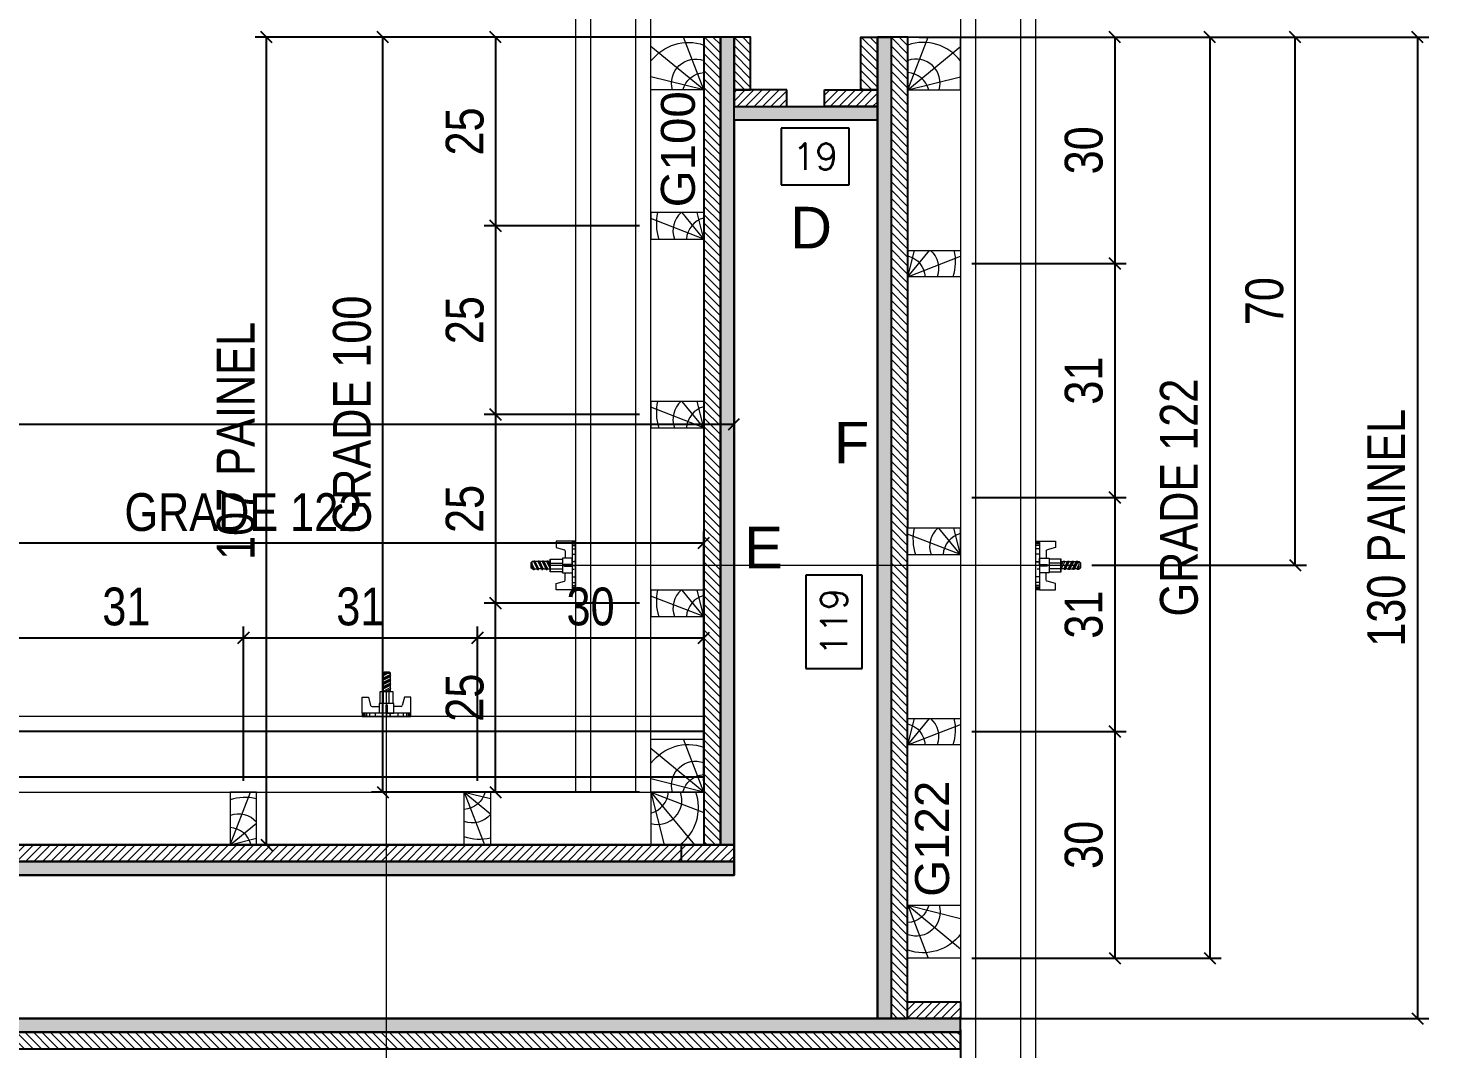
# Model space of a CAD drawing. Extents: x 2949 to 9203, y -16089 to 12527.
# Drawn here: x 5359.1 to 5733.9, y -6367.1 to -6096.8 of the extents above; entities that cross this region are included whole.
import ezdxf
from ezdxf.enums import TextEntityAlignment as Align

# ---------------------------------------------------------------- set-up
doc = ezdxf.new("R2010")
doc.units = 0
for name, color, linetype, lineweight in [('CONCRETO', 251, 'Continuous', 25), ('Hachura', 251, 'Continuous', 9), ('Madeira', 126, 'Continuous', 18), ('Perfil Metálico', 224, 'Continuous', 18), ('Texto Seção', 7, 'Continuous', 15)]:
    doc.layers.add(name, color=color, linetype=linetype, lineweight=lineweight)
for name, color, linetype in [('COTA', 241, 'Continuous'), ('MEIO_PONT', 93, 'Continuous'), ('Painéis', 200, 'Continuous'), ('SARRAFO', 251, 'Continuous'), ('TEXTO_GERAL', 7, 'Continuous')]:
    doc.layers.add(name, color=color, linetype=linetype)
doc.styles.add('ARIAL', font='arial.ttf')
doc.styles.add('COTA TECNICA 2X', font='techl___.ttf', dxfattribs={"height": 10})
doc.styles.add('ROMANS', font='romans.shx')
doc.styles.add('SANSSERIF', font='sas_____.pfb')
doc.dimstyles.new('Cota Seção interna', dxfattribs={"dimtxt": 7, "dimasz": 6, "dimexe": 0.18, "dimexo": 2, "dimgap": -4, "dimtad": 3, "dimdec": 1, "dimlfac": 0.5, "dimzin": 12, "dimdsep": 46, "dimtxsty": 'ROMANS', "dimblk": 'ARCHTICK', "dimcen": 0.09, "dimse1": 1, "dimse2": 1, "dimsd1": 1, "dimsd2": 1, "dimclrd": 180, "dimclre": 5, "dimclrt": 1, "dimadec": 0, "dimazin": 3, "dimtfac": 1, "dimtdec": 1, "dimtofl": 0, "dimtmove": 0, "dimatfit": 3, "dimldrblk": 'ARCHTICK', "dimfxl": 1, "dimtolj": 1, "dimtzin": 0, "dimarcsym": 0})
doc.dimstyles.new('SECAO PILAR', dxfattribs={"dimtxt": 10, "dimasz": 3, "dimexe": 3, "dimexo": 3, "dimgap": 3, "dimtad": 1, "dimdec": 1, "dimlfac": 0.5, "dimzin": 12, "dimdsep": 46, "dimtxsty": 'COTA TECNICA 2X', "dimblk1": 'OBLIQUE', "dimblk2": 'OBLIQUE', "dimsah": 1, "dimcen": 0.9, "dimclrd": 256, "dimclre": 256, "dimclrt": 256, "dimadec": 1, "dimazin": 3, "dimtfac": 1, "dimtdec": 1, "dimtmove": 0, "dimatfit": 3, "dimfxl": 1, "dimtolj": 1, "dimtzin": 12, "dimarcsym": 0})
pattern_1 = [(315, (29118.326, -15547.5987), (1.12253202, 1.12253202), [])]
pattern_2 = [(45, (15360.4696, 16486.1613), (-1.12253202, 1.12253202), [])]
pattern_3 = [(315, (29126.326, -15518.5987), (1.12253202, 1.12253202), [])]

# ---------------------------------------------------------------- blocks, each defined once
blk = doc.blocks.new('*D2525')
at = {"layer": 'COTA', "color": 180, "lineweight": -2, "transparency": 16777216}
for p, q in [((5576.62, -6123.26), (5558.62, -6123.26)), ((5558.62, -6123.26), (5558.62, -6138.26)), ((5576.62, -6138.26), (5576.62, -6123.26)), ((5558.62, -6138.26), (5576.62, -6138.26))]:
    blk.add_line(p, q, dxfattribs=at)
at = {"layer": 'Defpoints', "color": 0, "transparency": 16777216}
for p in [(5546.1, -6121.12), (5584.1, -6121.12), (5584.1, -6142.26)]:
    blk.add_point(p, dxfattribs=at)
at = {"layer": 'COTA', "color": 1, "transparency": 16777216, "insert": (5567.62, -6130.76), "char_height": 7, "attachment_point": 5, "style": 'ROMANS'}
blk.add_mtext('\\A1;19', dxfattribs=at)
blk = doc.blocks.new('_ArchTick')
at = {"color": 0, "linetype": 'ByBlock', "const_width": 0.15}
blk.add_lwpolyline([(-0.5, -0.5), (0.5, 0.5)], dxfattribs=at)
blk = doc.blocks.new('*D2550')
at = {"layer": 'COTA', "color": 180, "lineweight": -2, "transparency": 16777216}
for p, q in [((5259.1, -6324.95), (5233.1, -6324.95)), ((5233.1, -6324.95), (5233.1, -6339.95)), ((5259.1, -6339.95), (5259.1, -6324.95)), ((5233.1, -6339.95), (5259.1, -6339.95))]:
    blk.add_line(p, q, dxfattribs=at)
at = {"layer": 'Defpoints', "color": 0, "transparency": 16777216}
for p in [(4908.1, -6343.95), (4908.1, -6359.12), (5584.1, -6359.12)]:
    blk.add_point(p, dxfattribs=at)
at = {"layer": 'COTA', "color": 1, "transparency": 16777216, "insert": (5246.1, -6332.45), "char_height": 7, "attachment_point": 5, "style": 'ROMANS'}
blk.add_mtext('\\A1;338', dxfattribs=at)
blk = doc.blocks.new('_Oblique')
at = {"color": 0, "linetype": 'ByBlock', "lineweight": -2}
blk.add_line((-0.5, -0.5), (0.5, 0.5), dxfattribs=at)
blk = doc.blocks.new('*D2551')
at = {"layer": 'COTA', "lineweight": -2, "transparency": 16777216}
for p, q in [((4886.1, -6310.12), (4886.1, -6198.63)), ((4886.1, -6201.63), (5546.1, -6201.63)), ((5546.1, -6310.12), (5546.1, -6198.63))]:
    blk.add_line(p, q, dxfattribs=at)
at = {"layer": 'Defpoints', "color": 0, "transparency": 16777216}
for p in [(5546.1, -6201.63), (4886.1, -6313.12), (5546.1, -6313.12)]:
    blk.add_point(p, dxfattribs=at)
at = {"layer": 'COTA', "lineweight": -2, "transparency": 16777216, "xscale": 3, "yscale": 3, "zscale": 3, "rotation": 180}
blk.add_blockref('_Oblique', (4886.1, -6201.63), dxfattribs=at)
at = {"layer": 'COTA', "lineweight": -2, "transparency": 16777216, "xscale": 3, "yscale": 3, "zscale": 3}
blk.add_blockref('_Oblique', (5546.1, -6201.63), dxfattribs=at)
at = {"layer": 'COTA', "transparency": 16777216, "insert": (5135.1, -6193.41), "char_height": 10, "attachment_point": 5, "style": 'COTA TECNICA 2X'}
blk.add_mtext('\\A1;330 PAINEL', dxfattribs=at)
blk = doc.blocks.new('*D2552')
at = {"layer": 'COTA', "lineweight": -2, "transparency": 16777216}
for p, q in [((5595.15, -6099.12), (5730.19, -6099.12)), ((5727.19, -6099.12), (5727.19, -6359.12)), ((5595.1, -6359.12), (5730.19, -6359.12))]:
    blk.add_line(p, q, dxfattribs=at)
at = {"layer": 'Defpoints', "color": 0, "transparency": 16777216}
for p in [(5592.15, -6099.12), (5592.1, -6359.12), (5727.19, -6359.12)]:
    blk.add_point(p, dxfattribs=at)
at = {"layer": 'COTA', "lineweight": -2, "transparency": 16777216, "xscale": 3, "yscale": 3, "zscale": 3}
for p, rotation in [((5727.19, -6099.12), 90), ((5727.19, -6359.12), 270)]:
    blk.add_blockref('_Oblique', p, dxfattribs=dict(at, rotation=rotation))
at = {"layer": 'COTA', "transparency": 16777216, "insert": (5718.97, -6229.12), "char_height": 10, "attachment_point": 5, "rotation": 90, "style": 'COTA TECNICA 2X'}
blk.add_mtext('\\A1;130 PAINEL', dxfattribs=at)
blk = doc.blocks.new('*D2553')
at = {"layer": 'COTA', "lineweight": -2, "transparency": 16777216}
for p, q in [((5543.1, -6099.12), (5419.23, -6099.12)), ((5422.23, -6313.12), (5422.23, -6099.12)), ((5543.1, -6313.12), (5419.23, -6313.12))]:
    blk.add_line(p, q, dxfattribs=at)
at = {"layer": 'Defpoints', "color": 0, "transparency": 16777216}
for p in [(5422.23, -6099.12), (5546.1, -6099.12), (5546.1, -6313.12)]:
    blk.add_point(p, dxfattribs=at)
at = {"layer": 'COTA', "lineweight": -2, "transparency": 16777216, "xscale": 3, "yscale": 3, "zscale": 3}
for p, rotation in [((5422.23, -6099.12), 90), ((5422.23, -6313.12), 270)]:
    blk.add_blockref('_Oblique', p, dxfattribs=dict(at, rotation=rotation))
at = {"layer": 'COTA', "transparency": 16777216, "insert": (5414.13, -6206.12), "char_height": 10, "attachment_point": 5, "rotation": 90, "style": 'COTA TECNICA 2X'}
blk.add_mtext('\\A1;107 PAINEL', dxfattribs=at)
blk = doc.blocks.new('PONTALETE')
at = {"layer": 'Madeira'}
for q in [(2.71, 7), (7, 5.76), (7, 1.74)]:
    blk.add_line((0, 0), q, dxfattribs=at)
blk.add_lwpolyline([(0, 0), (7, 0), (7, 7), (0, 7)], close=True, dxfattribs=at)
for centre, radius, start, end in [((2.04, 0.06), 6.23, 37.2818, 109.0913), ((1.09, 0.9), 3.19, 343.603, 109.9847), ((-0.21, -0.78), 3.09, 14.6322, 86.0383)]:
    blk.add_arc(centre, radius, start, end, dxfattribs=at)
blk = doc.blocks.new('MEIO PONTALETE')
at = {"layer": 'Madeira'}
for q in [(2.71, 7), (3.5, 2.88), (3.5, 0.87)]:
    blk.add_line((0, 0), q, dxfattribs=at)
blk.add_lwpolyline([(0, 0), (3.5, 0), (3.5, 7), (0, 7)], close=True, dxfattribs=at)
for centre, radius, start, end in [((2.04, 0.06), 6.23, 76.4499, 109.0913), ((1.09, 0.9), 3.19, 40.9063, 109.9847), ((-0.21, -0.78), 3.09, 14.6322, 86.0383)]:
    blk.add_arc(centre, radius, start, end, dxfattribs=at)
blk = doc.blocks.new('*D2527')
at = {"layer": 'COTA', "lineweight": -2, "transparency": 16777216}
for p, q in [((5354.1, -6296.12), (5354.1, -6255.25)), ((5354.1, -6258.25), (5416.1, -6258.25)), ((5416.1, -6296.12), (5416.1, -6255.25))]:
    blk.add_line(p, q, dxfattribs=at)
at = {"layer": 'Defpoints', "color": 0, "transparency": 16777216}
for p in [(5416.1, -6258.25), (5354.1, -6299.12), (5416.1, -6299.12)]:
    blk.add_point(p, dxfattribs=at)
at = {"layer": 'COTA', "lineweight": -2, "transparency": 16777216, "xscale": 3, "yscale": 3, "zscale": 3, "rotation": 180}
blk.add_blockref('_Oblique', (5354.1, -6258.25), dxfattribs=at)
at = {"layer": 'COTA', "lineweight": -2, "transparency": 16777216, "xscale": 3, "yscale": 3, "zscale": 3}
blk.add_blockref('_Oblique', (5416.1, -6258.25), dxfattribs=at)
at = {"layer": 'COTA', "transparency": 16777216, "insert": (5385.1, -6250.03), "char_height": 10, "attachment_point": 5, "style": 'COTA TECNICA 2X'}
blk.add_mtext('\\A1;31', dxfattribs=at)
blk = doc.blocks.new('*D2528')
at = {"layer": 'COTA', "lineweight": -2, "transparency": 16777216}
for p, q in [((5416.1, -6296.12), (5416.1, -6255.25)), ((5416.1, -6258.25), (5478.1, -6258.25)), ((5478.1, -6296.12), (5478.1, -6255.25))]:
    blk.add_line(p, q, dxfattribs=at)
at = {"layer": 'Defpoints', "color": 0, "transparency": 16777216}
for p in [(5478.1, -6258.25), (5416.1, -6299.12), (5478.1, -6299.12)]:
    blk.add_point(p, dxfattribs=at)
at = {"layer": 'COTA', "lineweight": -2, "transparency": 16777216, "xscale": 3, "yscale": 3, "zscale": 3, "rotation": 180}
blk.add_blockref('_Oblique', (5416.1, -6258.25), dxfattribs=at)
at = {"layer": 'COTA', "lineweight": -2, "transparency": 16777216, "xscale": 3, "yscale": 3, "zscale": 3}
blk.add_blockref('_Oblique', (5478.1, -6258.25), dxfattribs=at)
at = {"layer": 'COTA', "transparency": 16777216, "insert": (5447.1, -6250.03), "char_height": 10, "attachment_point": 5, "style": 'COTA TECNICA 2X'}
blk.add_mtext('\\A1;31', dxfattribs=at)
blk = doc.blocks.new('*D2529')
at = {"layer": 'COTA', "lineweight": -2, "transparency": 16777216}
for p, q in [((5478.1, -6296.12), (5478.1, -6255.25)), ((5478.1, -6258.25), (5538.1, -6258.25)), ((5538.1, -6296.12), (5538.1, -6255.25))]:
    blk.add_line(p, q, dxfattribs=at)
at = {"layer": 'Defpoints', "color": 0, "transparency": 16777216}
for p in [(5538.1, -6258.25), (5478.1, -6299.12), (5538.1, -6299.12)]:
    blk.add_point(p, dxfattribs=at)
at = {"layer": 'COTA', "lineweight": -2, "transparency": 16777216, "xscale": 3, "yscale": 3, "zscale": 3, "rotation": 180}
blk.add_blockref('_Oblique', (5478.1, -6258.25), dxfattribs=at)
at = {"layer": 'COTA', "lineweight": -2, "transparency": 16777216, "xscale": 3, "yscale": 3, "zscale": 3}
blk.add_blockref('_Oblique', (5538.1, -6258.25), dxfattribs=at)
at = {"layer": 'COTA', "transparency": 16777216, "insert": (5508.1, -6250.03), "char_height": 10, "attachment_point": 5, "style": 'COTA TECNICA 2X'}
blk.add_mtext('\\A1;30', dxfattribs=at)
blk = doc.blocks.new('*D2530')
at = {"layer": 'COTA', "lineweight": -2, "transparency": 16777216}
for p, q in [((5294.1, -6296.12), (5294.1, -6230.13)), ((5538.1, -6296.12), (5538.1, -6230.13)), ((5294.1, -6233.13), (5538.1, -6233.13))]:
    blk.add_line(p, q, dxfattribs=at)
at = {"layer": 'Defpoints', "color": 0, "transparency": 16777216}
for p in [(5538.1, -6233.13), (5294.1, -6299.12), (5538.1, -6299.12)]:
    blk.add_point(p, dxfattribs=at)
at = {"layer": 'COTA', "lineweight": -2, "transparency": 16777216, "xscale": 3, "yscale": 3, "zscale": 3, "rotation": 180}
blk.add_blockref('_Oblique', (5294.1, -6233.13), dxfattribs=at)
at = {"layer": 'COTA', "lineweight": -2, "transparency": 16777216, "xscale": 3, "yscale": 3, "zscale": 3}
blk.add_blockref('_Oblique', (5538.1, -6233.13), dxfattribs=at)
at = {"layer": 'COTA', "transparency": 16777216, "insert": (5416.1, -6225.03), "char_height": 10, "attachment_point": 5, "style": 'COTA TECNICA 2X'}
blk.add_mtext('\\A1;GRADE 122', dxfattribs=at)
blk = doc.blocks.new('*D2531')
at = {"layer": 'COTA', "lineweight": -2, "transparency": 16777216}
for p, q in [((5609.15, -6099.12), (5650.02, -6099.12)), ((5647.02, -6099.12), (5647.02, -6159.12)), ((5609.15, -6159.12), (5650.02, -6159.12))]:
    blk.add_line(p, q, dxfattribs=at)
at = {"layer": 'Defpoints', "color": 0, "transparency": 16777216}
for p in [(5606.15, -6099.12), (5606.15, -6159.12), (5647.02, -6159.12)]:
    blk.add_point(p, dxfattribs=at)
at = {"layer": 'COTA', "lineweight": -2, "transparency": 16777216, "xscale": 3, "yscale": 3, "zscale": 3}
for p, rotation in [((5647.02, -6099.12), 90), ((5647.02, -6159.12), 270)]:
    blk.add_blockref('_Oblique', p, dxfattribs=dict(at, rotation=rotation))
at = {"layer": 'COTA', "transparency": 16777216, "insert": (5638.8, -6129.12), "char_height": 10, "attachment_point": 5, "rotation": 90, "style": 'COTA TECNICA 2X'}
blk.add_mtext('\\A1;30', dxfattribs=at)
blk = doc.blocks.new('*D2532')
at = {"layer": 'COTA', "lineweight": -2, "transparency": 16777216}
for p, q in [((5609.15, -6159.12), (5650.02, -6159.12)), ((5647.02, -6159.12), (5647.02, -6221.12)), ((5609.15, -6221.12), (5650.02, -6221.12))]:
    blk.add_line(p, q, dxfattribs=at)
at = {"layer": 'Defpoints', "color": 0, "transparency": 16777216}
for p in [(5606.15, -6159.12), (5606.15, -6221.12), (5647.02, -6221.12)]:
    blk.add_point(p, dxfattribs=at)
at = {"layer": 'COTA', "lineweight": -2, "transparency": 16777216, "xscale": 3, "yscale": 3, "zscale": 3}
for p, rotation in [((5647.02, -6159.12), 90), ((5647.02, -6221.12), 270)]:
    blk.add_blockref('_Oblique', p, dxfattribs=dict(at, rotation=rotation))
at = {"layer": 'COTA', "transparency": 16777216, "insert": (5638.8, -6190.12), "char_height": 10, "attachment_point": 5, "rotation": 90, "style": 'COTA TECNICA 2X'}
blk.add_mtext('\\A1;31', dxfattribs=at)
blk = doc.blocks.new('*D2533')
at = {"layer": 'COTA', "lineweight": -2, "transparency": 16777216}
for p, q in [((5609.15, -6221.12), (5650.02, -6221.12)), ((5647.02, -6221.12), (5647.02, -6283.12)), ((5609.15, -6283.12), (5650.02, -6283.12))]:
    blk.add_line(p, q, dxfattribs=at)
at = {"layer": 'Defpoints', "color": 0, "transparency": 16777216}
for p in [(5606.15, -6221.12), (5606.15, -6283.12), (5647.02, -6283.12)]:
    blk.add_point(p, dxfattribs=at)
at = {"layer": 'COTA', "lineweight": -2, "transparency": 16777216, "xscale": 3, "yscale": 3, "zscale": 3}
for p, rotation in [((5647.02, -6221.12), 90), ((5647.02, -6283.12), 270)]:
    blk.add_blockref('_Oblique', p, dxfattribs=dict(at, rotation=rotation))
at = {"layer": 'COTA', "transparency": 16777216, "insert": (5638.8, -6252.12), "char_height": 10, "attachment_point": 5, "rotation": 90, "style": 'COTA TECNICA 2X'}
blk.add_mtext('\\A1;31', dxfattribs=at)
blk = doc.blocks.new('*D2534')
at = {"layer": 'COTA', "lineweight": -2, "transparency": 16777216}
for p, q in [((5609.15, -6283.12), (5650.02, -6283.12)), ((5647.02, -6283.12), (5647.02, -6343.12)), ((5609.15, -6343.12), (5650.02, -6343.12))]:
    blk.add_line(p, q, dxfattribs=at)
at = {"layer": 'Defpoints', "color": 0, "transparency": 16777216}
for p in [(5606.15, -6283.12), (5606.15, -6343.12), (5647.02, -6343.12)]:
    blk.add_point(p, dxfattribs=at)
at = {"layer": 'COTA', "lineweight": -2, "transparency": 16777216, "xscale": 3, "yscale": 3, "zscale": 3}
for p, rotation in [((5647.02, -6283.12), 90), ((5647.02, -6343.12), 270)]:
    blk.add_blockref('_Oblique', p, dxfattribs=dict(at, rotation=rotation))
at = {"layer": 'COTA', "transparency": 16777216, "insert": (5638.8, -6313.12), "char_height": 10, "attachment_point": 5, "rotation": 90, "style": 'COTA TECNICA 2X'}
blk.add_mtext('\\A1;30', dxfattribs=at)
blk = doc.blocks.new('*D2535')
at = {"layer": 'COTA', "lineweight": -2, "transparency": 16777216}
for p, q in [((5609.15, -6099.12), (5675.14, -6099.12)), ((5672.14, -6099.12), (5672.14, -6343.12)), ((5609.15, -6343.12), (5675.14, -6343.12))]:
    blk.add_line(p, q, dxfattribs=at)
at = {"layer": 'Defpoints', "color": 0, "transparency": 16777216}
for p in [(5606.15, -6099.12), (5606.15, -6343.12), (5672.14, -6343.12)]:
    blk.add_point(p, dxfattribs=at)
at = {"layer": 'COTA', "lineweight": -2, "transparency": 16777216, "xscale": 3, "yscale": 3, "zscale": 3}
for p, rotation in [((5672.14, -6099.12), 90), ((5672.14, -6343.12), 270)]:
    blk.add_blockref('_Oblique', p, dxfattribs=dict(at, rotation=rotation))
at = {"layer": 'COTA', "transparency": 16777216, "insert": (5664.04, -6221.12), "char_height": 10, "attachment_point": 5, "rotation": 90, "style": 'COTA TECNICA 2X'}
blk.add_mtext('\\A1;GRADE 122', dxfattribs=at)
blk = doc.blocks.new('*D2559')
at = {"layer": 'COTA', "linetype": 'ByBlock', "lineweight": -2, "transparency": 16777216}
for p, q in [((5521.1, -6099.12), (5479.9, -6099.12)), ((5482.9, -6099.12), (5482.9, -6149.12)), ((5521.1, -6149.12), (5479.9, -6149.12))]:
    blk.add_line(p, q, dxfattribs=at)
at = {"layer": 'Defpoints', "color": 0, "linetype": 'ByBlock', "transparency": 16777216}
for p in [(5524.1, -6099.12), (5482.9, -6149.12), (5524.1, -6149.12)]:
    blk.add_point(p, dxfattribs=at)
at = {"layer": 'COTA', "linetype": 'ByBlock', "lineweight": -2, "transparency": 16777216, "xscale": 3, "yscale": 3, "zscale": 3}
for p, rotation in [((5482.9, -6099.12), 90), ((5482.9, -6149.12), 270)]:
    blk.add_blockref('_Oblique', p, dxfattribs=dict(at, rotation=rotation))
at = {"layer": 'COTA', "linetype": 'ByBlock', "transparency": 16777216, "insert": (5474.79, -6124.12), "char_height": 10, "attachment_point": 5, "rotation": 90, "style": 'COTA TECNICA 2X'}
blk.add_mtext('\\A1;25', dxfattribs=at)
blk = doc.blocks.new('*D2560')
at = {"layer": 'COTA', "linetype": 'ByBlock', "lineweight": -2, "transparency": 16777216}
for p, q in [((5521.1, -6149.12), (5479.9, -6149.12)), ((5482.9, -6149.12), (5482.9, -6199.12)), ((5521.1, -6199.12), (5479.9, -6199.12))]:
    blk.add_line(p, q, dxfattribs=at)
at = {"layer": 'Defpoints', "color": 0, "linetype": 'ByBlock', "transparency": 16777216}
for p in [(5524.1, -6149.12), (5482.9, -6199.12), (5524.1, -6199.12)]:
    blk.add_point(p, dxfattribs=at)
at = {"layer": 'COTA', "linetype": 'ByBlock', "lineweight": -2, "transparency": 16777216, "xscale": 3, "yscale": 3, "zscale": 3}
for p, rotation in [((5482.9, -6149.12), 90), ((5482.9, -6199.12), 270)]:
    blk.add_blockref('_Oblique', p, dxfattribs=dict(at, rotation=rotation))
at = {"layer": 'COTA', "linetype": 'ByBlock', "transparency": 16777216, "insert": (5474.79, -6174.12), "char_height": 10, "attachment_point": 5, "rotation": 90, "style": 'COTA TECNICA 2X'}
blk.add_mtext('\\A1;25', dxfattribs=at)
blk = doc.blocks.new('*D2561')
at = {"layer": 'COTA', "linetype": 'ByBlock', "lineweight": -2, "transparency": 16777216}
for p, q in [((5521.1, -6199.12), (5479.9, -6199.12)), ((5482.9, -6199.12), (5482.9, -6249.12)), ((5521.1, -6249.12), (5479.9, -6249.12))]:
    blk.add_line(p, q, dxfattribs=at)
at = {"layer": 'Defpoints', "color": 0, "linetype": 'ByBlock', "transparency": 16777216}
for p in [(5524.1, -6199.12), (5482.9, -6249.12), (5524.1, -6249.12)]:
    blk.add_point(p, dxfattribs=at)
at = {"layer": 'COTA', "linetype": 'ByBlock', "lineweight": -2, "transparency": 16777216, "xscale": 3, "yscale": 3, "zscale": 3}
for p, rotation in [((5482.9, -6199.12), 90), ((5482.9, -6249.12), 270)]:
    blk.add_blockref('_Oblique', p, dxfattribs=dict(at, rotation=rotation))
at = {"layer": 'COTA', "linetype": 'ByBlock', "transparency": 16777216, "insert": (5474.79, -6224.12), "char_height": 10, "attachment_point": 5, "rotation": 90, "style": 'COTA TECNICA 2X'}
blk.add_mtext('\\A1;25', dxfattribs=at)
blk = doc.blocks.new('*D2562')
at = {"layer": 'COTA', "linetype": 'ByBlock', "lineweight": -2, "transparency": 16777216}
for p, q in [((5521.1, -6249.12), (5479.9, -6249.12)), ((5482.9, -6299.12), (5482.9, -6249.12)), ((5521.1, -6299.12), (5479.9, -6299.12))]:
    blk.add_line(p, q, dxfattribs=at)
at = {"layer": 'Defpoints', "color": 0, "linetype": 'ByBlock', "transparency": 16777216}
for p in [(5482.9, -6249.12), (5524.1, -6249.12), (5524.1, -6299.12)]:
    blk.add_point(p, dxfattribs=at)
at = {"layer": 'COTA', "linetype": 'ByBlock', "lineweight": -2, "transparency": 16777216, "xscale": 3, "yscale": 3, "zscale": 3}
for p, rotation in [((5482.9, -6249.12), 90), ((5482.9, -6299.12), 270)]:
    blk.add_blockref('_Oblique', p, dxfattribs=dict(at, rotation=rotation))
at = {"layer": 'COTA', "linetype": 'ByBlock', "transparency": 16777216, "insert": (5474.79, -6274.12), "char_height": 10, "attachment_point": 5, "rotation": 90, "style": 'COTA TECNICA 2X'}
blk.add_mtext('\\A1;25', dxfattribs=at)
blk = doc.blocks.new('C')
at = {"layer": 'Hachura', "color": 0}
for p, q in [((0, 3.22), (0, -3.22)), ((0.45, 3.22), (0, 3.22)), ((0.46, 3.16), (0, 3.16)), ((0.46, 3.05), (0, 3.05)), ((0.46, 2.88), (0, 2.88)), ((0, 2.75), (0, -1.16)), ((0.46, 2.65), (0, 2.65)), ((0.46, 2.23), (0, 2.23)), ((0.45, -3.23), (0.45, 3.22)), ((0.45, 3.22), (2.58, 3.22)), ((1.35, 1.94), (1.35, 0.96)), ((2.58, 2.39), (1.47, 2.09)), ((2.58, 3.22), (2.58, 2.39)), ((0.46, 1.51), (0, 1.51)), ((0.39, 0.49), (0.17, 0.49)), ((1.74, 0.97), (0.45, 0.97)), ((1.45, 0.1), (0.45, 0.1)), ((1.74, -0.97), (1.74, 0.97)), ((1.74, 0.97), (1.74, 0.84)), ((1.74, 0.97), (1.74, 0.84)), ((1.74, 0.84), (3.35, 0.84)), ((3.35, 0.45), (1.74, 0.45)), ((3.32, 0.84), (3.32, -0.84)), ((3.35, 0.84), (3.35, -0.84)), ((3.68, 0.45), (3.35, 0.45)), ((3.84, -0.52), (3.35, 0.45)), ((3.35, 0.06), (3.67, -0.57)), ((3.68, 0.45), (4.16, -0.52)), ((3.72, 0.5), (4.25, -0.57)), ((4.37, -0.55), (3.83, 0.53)), ((4.15, 0.45), (3.93, 0.45)), ((4.42, -0.52), (3.93, 0.45)), ((4.15, 0.45), (4.26, 0.45)), ((4.26, 0.45), (4.74, -0.52)), ((4.3, 0.5), (4.83, -0.57)), ((4.95, -0.55), (4.41, 0.53)), ((4.51, 0.45), (4.84, 0.45)), ((5, -0.52), (4.51, 0.45)), ((4.84, 0.45), (5.32, -0.52)), ((4.88, 0.5), (5.41, -0.57)), ((5.53, -0.55), (4.99, 0.53)), ((5.58, -0.52), (5.09, 0.45)), ((5.42, 0.45), (5.09, 0.45)), ((5.58, -0.52), (5.09, 0.45)), ((5.42, 0.45), (5.74, -0.19)), ((5.46, 0.5), (5.74, -0.07)), ((5.74, 0.19), (5.57, 0.53)), ((5.74, 0.32), (5.68, 0.45)), ((5.68, 0.45), (5.74, 0.45)), ((5.74, 0.45), (5.9, 0.29)), ((5.74, 0.45), (5.74, -0.52)), ((5.9, -0.36), (5.9, 0.29)), ((0.45, 0), (0, 0)), ((0.46, -1.52), (0, -1.52)), ((0.08, -0.48), (0.29, -0.48)), ((0.29, -0.48), (0.4, -0.48)), ((0.45, 0), (0.45, -0.97)), ((0.45, -0.16), (1.45, -0.16)), ((0.45, -0.65), (0.45, -0.32)), ((0.45, -3.23), (0.45, -0.65)), ((0.45, -0.97), (1.74, -0.97)), ((1.35, -1.94), (1.35, -0.97)), ((3.35, -0.32), (1.74, -0.32)), ((3.35, -0.84), (1.74, -0.84)), ((3.35, -0.07), (3.58, -0.52)), ((3.35, -0.52), (3.58, -0.52)), ((3.84, -0.52), (4.16, -0.52)), ((4.42, -0.52), (4.74, -0.52)), ((4.63, -0.52), (4.74, -0.52)), ((5, -0.52), (5.32, -0.52)), ((5.58, -0.52), (5.74, -0.52)), ((5.74, -0.52), (5.9, -0.36)), ((5.74, -0.52), (5.74, -0.52)), ((0.46, -2.23), (0, -2.23)), ((0.46, -2.65), (0, -2.65)), ((0.46, -2.88), (0, -2.88)), ((0.46, -3.05), (0, -3.05)), ((0.46, -3.16), (0, -3.16)), ((0, -3.22), (2.57, -3.22)), ((2.58, -2.39), (1.47, -2.1)), ((2.58, -3.23), (2.58, -2.39))]:
    blk.add_line(p, q, dxfattribs=at)
for centre, radius, start, end in [((1.52, 1.94), 0.161, 104.7436, 180), ((1.44, -0.03), 0.129, 272.695, 87.305), ((3.81, 0.39), 0.143, 25.5688, 154.4312), ((4.39, 0.39), 0.143, 25.5688, 154.4312), ((4.97, 0.39), 0.143, 25.5688, 154.4312), ((5.55, 0.39), 0.143, 25.5688, 154.4312), ((0.17, -0.37), 0.174, 221.744, 317.8592), ((3.71, -0.4), 0.174, 222.1408, 318.256), ((4.29, -0.4), 0.174, 222.1408, 318.256), ((4.87, -0.4), 0.174, 222.1408, 318.256), ((5.45, -0.4), 0.174, 222.1408, 318.256), ((5.61, -0.4), 0.174, 317.8592, 318.256), ((1.52, -1.94), 0.161, 180, 255.2564)]:
    blk.add_arc(centre, radius, start, end, dxfattribs=at)
blk = doc.blocks.new('*D2523')
at = {"layer": 'COTA', "lineweight": -2, "transparency": 16777216}
for p, q in [((5521.1, -6099.12), (5450.02, -6099.12)), ((5453.02, -6299.12), (5453.02, -6099.12)), ((5521.1, -6299.12), (5450.02, -6299.12))]:
    blk.add_line(p, q, dxfattribs=at)
at = {"layer": 'Defpoints', "color": 0, "transparency": 16777216}
for p in [(5453.02, -6099.12), (5524.1, -6099.12), (5524.1, -6299.12)]:
    blk.add_point(p, dxfattribs=at)
at = {"layer": 'COTA', "lineweight": -2, "transparency": 16777216, "xscale": 3, "yscale": 3, "zscale": 3}
for p, rotation in [((5453.02, -6099.12), 90), ((5453.02, -6299.12), 270)]:
    blk.add_blockref('_Oblique', p, dxfattribs=dict(at, rotation=rotation))
at = {"layer": 'COTA', "transparency": 16777216, "insert": (5444.92, -6199.12), "char_height": 10, "attachment_point": 5, "rotation": 90, "style": 'COTA TECNICA 2X'}
blk.add_mtext('\\A1;GRADE 100', dxfattribs=at)
blk = doc.blocks.new('*D2549')
at = {"layer": 'COTA', "linetype": 'ByBlock', "lineweight": -2, "transparency": 16777216}
for p, q in [((4886.1, -6362.12), (4886.1, -6534.91)), ((5606.1, -6362.12), (5606.1, -6534.91)), ((4886.1, -6531.91), (5606.1, -6531.91))]:
    blk.add_line(p, q, dxfattribs=at)
at = {"layer": 'Defpoints', "color": 0, "linetype": 'ByBlock', "transparency": 16777216}
for p in [(4886.1, -6359.12), (5606.1, -6359.12), (5606.1, -6531.91)]:
    blk.add_point(p, dxfattribs=at)
at = {"layer": 'COTA', "linetype": 'ByBlock', "lineweight": -2, "transparency": 16777216, "xscale": 3, "yscale": 3, "zscale": 3, "rotation": 180}
blk.add_blockref('_Oblique', (4886.1, -6531.91), dxfattribs=at)
at = {"layer": 'COTA', "linetype": 'ByBlock', "lineweight": -2, "transparency": 16777216, "xscale": 3, "yscale": 3, "zscale": 3}
blk.add_blockref('_Oblique', (5606.1, -6531.91), dxfattribs=at)
at = {"layer": 'COTA', "linetype": 'ByBlock', "transparency": 16777216, "insert": (5246.1, -6523.69), "char_height": 10, "attachment_point": 5, "style": 'COTA TECNICA 2X'}
blk.add_mtext('\\A1;360 PAINEL', dxfattribs=at)
blk = doc.blocks.new('*D2563')
at = {"layer": 'COTA', "lineweight": -2, "transparency": 16777216}
for p, q in [((5609.1, -6099.12), (5697.79, -6099.12)), ((5694.79, -6239.06), (5694.79, -6099.12)), ((5640.91, -6239.06), (5697.79, -6239.06))]:
    blk.add_line(p, q, dxfattribs=at)
at = {"layer": 'Defpoints', "color": 0, "transparency": 16777216}
for p in [(5606.1, -6099.12), (5694.79, -6099.12), (5637.91, -6239.06)]:
    blk.add_point(p, dxfattribs=at)
at = {"layer": 'COTA', "lineweight": -2, "transparency": 16777216, "xscale": 3, "yscale": 3, "zscale": 3}
for p, rotation in [((5694.79, -6099.12), 90), ((5694.79, -6239.06), 270)]:
    blk.add_blockref('_Oblique', p, dxfattribs=dict(at, rotation=rotation))
at = {"layer": 'COTA', "transparency": 16777216, "insert": (5686.68, -6169.09), "char_height": 10, "attachment_point": 5, "rotation": 90, "style": 'COTA TECNICA 2X'}
blk.add_mtext('\\A1;70', dxfattribs=at)
blk = doc.blocks.new('*D2536')
at = {"layer": 'COTA', "color": 180, "lineweight": -2, "transparency": 16777216}
for p, q in [((5580.1, -6241.69), (5565.1, -6241.69)), ((5565.1, -6241.69), (5565.1, -6266.36)), ((5580.1, -6266.36), (5580.1, -6241.69)), ((5565.1, -6266.36), (5580.1, -6266.36))]:
    blk.add_line(p, q, dxfattribs=at)
at = {"layer": 'Defpoints', "color": 0, "transparency": 16777216}
for p in [(5584.1, -6121.12), (5584.1, -6359.12), (5584.1, -6359.12)]:
    blk.add_point(p, dxfattribs=at)
at = {"layer": 'COTA', "color": 1, "transparency": 16777216, "insert": (5572.6, -6254.03), "char_height": 7, "attachment_point": 5, "rotation": 90, "style": 'ROMANS'}
blk.add_mtext('\\A1;119', dxfattribs=at)

msp = doc.modelspace()

# ---------------------------------------------------------------- hatches: boundary and pattern name
at = {"layer": 'Hachura'}
h = msp.add_hatch(dxfattribs=at)
h.set_pattern_fill('ANSI31', color=256, scale=0.5, angle=270, style=0)
h.set_pattern_definition(pattern_3)
h.paths.add_polyline_path([(5542.5, -6313.12), (5538.1, -6313.12), (5538.1, -6099.12), (5542.5, -6099.12)])
h = msp.add_hatch(color=256, dxfattribs=at)
h.dxf.hatch_style = 1
h.paths.add_polyline_path([(5546.1, -6313.12), (5546.1, -6099.12), (5542.5, -6099.12), (5542.5, -6313.12)])
h = msp.add_hatch(dxfattribs=at)
h.set_pattern_fill('ANSI31', color=256, scale=0.5, angle=270, style=0)
h.set_pattern_definition(pattern_1)
h.paths.add_polyline_path([(5550.5, -6113.12), (5546.1, -6113.12), (5546.1, -6099.12), (5550.5, -6099.12)])
h = msp.add_hatch(dxfattribs=at)
h.set_pattern_fill('ANSI31', color=256, scale=0.5, angle=270, style=0)
h.set_pattern_definition(pattern_1)
h.paths.add_polyline_path([(5579.7, -6113.12), (5584.1, -6113.12), (5584.1, -6099.12), (5579.7, -6099.12)])
h = msp.add_hatch(color=256, dxfattribs=at)
h.dxf.hatch_style = 1
h.paths.add_polyline_path([(5584.1, -6359.12), (5584.1, -6099.12), (5587.7, -6099.12), (5587.7, -6359.12)])
h = msp.add_hatch(dxfattribs=at)
h.set_pattern_fill('ANSI31', color=256, scale=0.5, angle=270, style=0)
h.set_pattern_definition(pattern_3)
h.paths.add_polyline_path([(5587.7, -6359.12), (5592.1, -6359.12), (5592.1, -6099.12), (5587.7, -6099.12)])
h = msp.add_hatch(dxfattribs=at)
h.set_pattern_fill('ANSI31', color=256, scale=0.5, angle=360, style=0)
h.set_pattern_definition(pattern_2)
h.paths.add_polyline_path([(5546.1, -6117.52), (5546.1, -6113.12), (5560.1, -6113.12), (5560.1, -6117.52)])
h = msp.add_hatch(dxfattribs=at)
h.set_pattern_fill('ANSI31', color=256, scale=0.5, angle=360, style=0)
h.set_pattern_definition(pattern_2)
h.paths.add_polyline_path([(5584.1, -6117.52), (5584.1, -6113.12), (5570.1, -6113.12), (5570.1, -6117.52)])
h = msp.add_hatch(color=256, dxfattribs=at)
h.dxf.hatch_style = 1
h.paths.add_polyline_path([(5584.1, -6117.52), (5584.1, -6121.12), (5546.1, -6121.12), (5546.1, -6117.52)])
h = msp.add_hatch(dxfattribs=at)
h.set_pattern_fill('ANSI31', color=256, scale=0.5, angle=360, style=0)
h.set_pattern_definition([(45, (15430.4696, 16686.1613), (-1.12253202, 1.12253202), [])])
h.paths.add_polyline_path([(4886.1, -6317.52), (4886.1, -6313.12), (5546.1, -6313.12), (5546.1, -6317.52)])
h = msp.add_hatch(color=256, dxfattribs=at)
h.dxf.hatch_style = 1
h.paths.add_polyline_path([(4886.1, -6321.12), (5546.1, -6321.12), (5546.1, -6317.52), (4886.1, -6317.52)])
h = msp.add_hatch(dxfattribs=at)
h.set_pattern_fill('ANSI31', color=256, scale=0.5, angle=180, style=0)
h.set_pattern_definition([(225, (-3520.834, -28955.855), (1.12253202, -1.12253202), [])])
h.paths.add_polyline_path([(5606.1, -6359.12), (5606.1, -6354.72), (5592.11, -6354.72), (5592.11, -6359.12)])
h = msp.add_hatch(color=256, dxfattribs=at)
h.dxf.hatch_style = 1
h.paths.add_polyline_path([(5606.1, -6362.72), (5606.1, -6359.12), (4886.1, -6359.12), (4886.1, -6362.72)])
h = msp.add_hatch(dxfattribs=at)
h.set_pattern_fill('ANSI31', color=256, scale=0.5, angle=270, style=0)
h.set_pattern_definition([(315, (-2335.272, -17287.5496), (1.12253202, 1.12253202), [])])
h.paths.add_polyline_path([(4886.1, -6367.12), (4886.1, -6362.72), (5606.1, -6362.72), (5606.1, -6367.12)])

# ---------------------------------------------------------------- linework, layer by layer
at = {"layer": 'CONCRETO', "color": 2}
msp.add_lwpolyline([(5584.1, -6121.12), (5546.1, -6121.12), (5546.1, -6321.12), (4908.1, -6321.12), (4908.1, -6359.12), (5584.1, -6359.12)], close=True, dxfattribs=at)
at = {"layer": 'Hachura'}
for p, q in [((5636.88, -6239.12), (5497.08, -6239.11)), ((5454.02, -6411.95), (5454.03, -6272.15))]:
    msp.add_line(p, q, dxfattribs=at)
at = {"layer": 'Madeira'}
for points in [[(5524.1, -6099.12), (5538.1, -6099.12), (5538.1, -6299.12), (5524.1, -6299.12)], [(5606.15, -6343.12), (5592.15, -6343.12), (5592.15, -6099.12), (5606.15, -6099.12)], [(5294.1, -6313.12), (5294.1, -6299.12), (5538.1, -6299.12), (5538.1, -6313.12)]]:
    msp.add_lwpolyline(points, close=True, dxfattribs=at)
at = {"layer": 'Painéis', "linetype": 'ByBlock'}
for p, q in [((5592.1, -6359.12), (5592.1, -6355.34)), ((5584.1, -6359.12), (5592.1, -6359.12))]:
    msp.add_line(p, q, dxfattribs=at)
at = {"layer": 'Painéis'}
for points in [[(5546.1, -6313.12), (5546.1, -6099.12), (5542.5, -6099.12), (5542.5, -6313.12)], [(5584.1, -6359.12), (5584.1, -6099.12), (5587.7, -6099.12), (5587.7, -6359.12)], [(5584.1, -6117.52), (5584.1, -6121.12), (5546.1, -6121.12), (5546.1, -6117.52)], [(4886.1, -6321.12), (5546.1, -6321.12), (5546.1, -6317.52), (4886.1, -6317.52)], [(5606.1, -6362.72), (5606.1, -6359.12), (4886.1, -6359.12), (4886.1, -6362.72)]]:
    msp.add_lwpolyline(points, close=True, dxfattribs=at)
at = {"layer": 'Perfil Metálico'}
for points in [[(5504.1, -6299.12), (5524.1, -6299.12), (5524.1, -6074.75), (5504.1, -6074.75)], [(5520.1, -6074.75), (5508.1, -6074.75), (5508.1, -6299.12), (5520.1, -6299.12)], [(5606.1, -6407.03), (5626.1, -6407.03), (5626.1, -6074.75), (5606.1, -6074.75)], [(5622.1, -6074.75), (5610.1, -6074.75), (5610.1, -6407.03), (5622.1, -6407.03)], [(4854.17, -6279.12), (4854.17, -6299.12), (5538.1, -6299.12), (5538.1, -6279.12)]]:
    msp.add_lwpolyline(points, close=True, dxfattribs=at)
at = {"layer": 'SARRAFO'}
for p, q in [((5592.1, -6359.12), (5592.15, -6099.12)), ((5532.1, -6313.12), (5532.1, -6317.52))]:
    msp.add_line(p, q, dxfattribs=at)
for points in [[(5542.5, -6313.12), (5542.5, -6099.12), (5538.1, -6099.12), (5538.1, -6313.12)], [(5546.1, -6099.12), (5546.1, -6113.12), (5550.5, -6113.12), (5550.5, -6099.12)], [(5584.1, -6099.12), (5584.1, -6113.12), (5579.7, -6113.12), (5579.7, -6099.12)], [(5560.1, -6113.12), (5546.1, -6113.12), (5546.1, -6117.52), (5560.1, -6117.52)], [(5570.1, -6113.12), (5584.1, -6113.12), (5584.1, -6117.52), (5570.1, -6117.52)], [(5538.1, -6295.12), (5538.1, -6283.12), (4854.17, -6283.12), (4854.17, -6295.12)], [(5546.1, -6313.12), (4886.1, -6313.12), (4886.1, -6317.52), (5546.1, -6317.52)], [(5546.1, -6313.12), (5546.1, -6317.52), (4886.1, -6317.52), (4886.1, -6313.12)], [(5592.1, -6354.72), (5606.1, -6354.72), (5606.1, -6359.12), (5592.1, -6359.12)], [(5606.1, -6362.72), (4886.1, -6362.72), (4886.1, -6367.12), (5606.1, -6367.12)], [(5606.1, -6362.72), (4886.1, -6362.72), (4886.1, -6367.12), (5606.1, -6367.12)]]:
    msp.add_lwpolyline(points, close=True, dxfattribs=at)
msp.add_lwpolyline([(5592.15, -6099.12), (5584.1, -6099.12), (5584.1, -6359.12), (5592.1, -6359.12)], dxfattribs=at)

# ---------------------------------------------------------------- block references
at = {"layer": 'Hachura', "linetype": 'Continuous', "yscale": 2, "zscale": 2}
for p, xscale, rotation in [((5504.1, -6239.12), 2, 180), ((5626.1, -6239.12), -2, 180), ((5454.01, -6279.15), 2, 90.00000000000001)]:
    msp.add_blockref('C', p, dxfattribs=dict(at, xscale=xscale, rotation=rotation))
at = {"layer": 'Madeira'}
for name, p, xscale, yscale, zscale in [('PONTALETE', (5592.15, -6113.12), 2, 2, 2), ('MEIO PONTALETE', (5412.6, -6313.12), 1.999999997962732, 1.999999997962732, 1.999999997962732)]:
    msp.add_blockref(name, p, dxfattribs=dict(at, xscale=xscale, yscale=yscale, zscale=zscale))
for name, p, xscale, yscale, zscale, rotation in [('MEIO PONTALETE', (5592.15, -6162.62), -1.999999997962732, 1.999999997962732, 1.999999997962732, 270), ('MEIO PONTALETE', (5606.1, -6236.22), 1.999999997962732, 1.999999997962732, 1.999999997962732, 90.00000000000001), ('MEIO PONTALETE', (5592.15, -6286.62), -1.999999997962732, 1.999999997962732, 1.999999997962732, 270), ('MEIO PONTALETE', (5474.6, -6299.12), -1.999999997962732, 1.999999997962732, 1.999999997962732, 180), ('PONTALETE', (5524.1, -6299.12), 2, 2, 2, 270), ('PONTALETE', (5592.15, -6329.12), -2, 2, 2, 180)]:
    msp.add_blockref(name, p, dxfattribs=dict(at, xscale=xscale, yscale=yscale, zscale=zscale, rotation=rotation))
at = {"layer": 'MEIO_PONT', "xscale": -2, "yscale": 2, "zscale": 2}
for p in [(5538.1, -6113.12), (5538.1, -6299.12)]:
    msp.add_blockref('PONTALETE', p, dxfattribs=at)
at = {"layer": 'MEIO_PONT', "xscale": 1.999999997962732, "yscale": 1.999999997962732, "zscale": 1.999999997962732, "rotation": 90.00000000000001}
for p in [(5538.1, -6152.62), (5538.1, -6202.62), (5538.1, -6252.62)]:
    msp.add_blockref('MEIO PONTALETE', p, dxfattribs=at)

# ---------------------------------------------------------------- texts
at = {"layer": 'Texto Seção', "color": 0, "linetype": 'Continuous', "style": 'SANSSERIF'}
msp.add_text('G100', height=9, rotation=90, dxfattribs=at).set_placement((5531.24, -6144.22), align=Align.MIDDLE_LEFT)
at = {"layer": 'TEXTO_GERAL', "style": 'ARIAL'}
for s, p in [('D', (5566.51, -6149.59)), ('F', (5577.29, -6206.55)), ('E', (5553.94, -6234.36))]:
    msp.add_text(s, height=11, dxfattribs=at).set_placement(p, align=Align.MIDDLE_CENTER)
at = {"layer": 'TEXTO_GERAL', "color": 0, "linetype": 'Continuous', "style": 'SANSSERIF'}
msp.add_text('G122', height=9, rotation=90, dxfattribs=at).set_placement((5598.58, -6326.88), align=Align.MIDDLE_LEFT)

# ---------------------------------------------------------------- dimensions: what is measured, and where the dimension line sits
at = {"layer": 'COTA'}
for base, p1, p2, text, picture, middle in [((5422.23, -6099.12), (5546.1, -6313.12), (5546.1, -6099.12), '<> PAINEL', '*D2553', (5414.13, -6206.12)), ((5453.02, -6099.12), (5524.1, -6299.12), (5524.1, -6099.12), 'GRADE <>', '*D2523', (5444.92, -6199.12)), ((5727.19, -6359.12), (5592.15, -6099.12), (5592.1, -6359.12), '<> PAINEL', '*D2552', (5718.97, -6229.12)), ((5672.14, -6343.12), (5606.15, -6099.12), (5606.15, -6343.12), 'GRADE <>', '*D2535', (5664.04, -6221.12))]:
    dim = msp.add_linear_dim(base=base, p1=p1, p2=p2, angle=270, text=text, dimstyle='SECAO PILAR', dxfattribs=at)
    dim.commit()
    dim.dimension.update_dxf_attribs({"geometry": picture, "text_midpoint": middle})
at = {"layer": 'COTA', "linetype": 'ByBlock'}
for base, p1, p2, picture, middle in [((5482.9, -6149.12), (5524.1, -6099.12), (5524.1, -6149.12), '*D2559', (5474.79, -6124.12)), ((5482.9, -6199.12), (5524.1, -6149.12), (5524.1, -6199.12), '*D2560', (5474.79, -6174.12)), ((5482.9, -6249.12), (5524.1, -6199.12), (5524.1, -6249.12), '*D2561', (5474.79, -6224.12)), ((5482.9, -6249.12), (5524.1, -6299.12), (5524.1, -6249.12), '*D2562', (5474.79, -6274.12))]:
    dim = msp.add_linear_dim(base=base, p1=p1, p2=p2, angle=270, dimstyle='SECAO PILAR', override={"dimtmove": 1}, dxfattribs=at)
    dim.commit()
    dim.dimension.update_dxf_attribs({"geometry": picture, "text_midpoint": middle})
at = {"layer": 'COTA'}
for base, p1, p2, picture, middle in [((5694.79, -6099.12), (5637.91, -6239.06), (5606.1, -6099.12), '*D2563', (5686.68, -6169.09)), ((5647.02, -6159.12), (5606.15, -6099.12), (5606.15, -6159.12), '*D2531', (5638.8, -6129.12)), ((5647.02, -6221.12), (5606.15, -6159.12), (5606.15, -6221.12), '*D2532', (5638.8, -6190.12)), ((5647.02, -6283.12), (5606.15, -6221.12), (5606.15, -6283.12), '*D2533', (5638.8, -6252.12)), ((5647.02, -6343.12), (5606.15, -6283.12), (5606.15, -6343.12), '*D2534', (5638.8, -6313.12))]:
    dim = msp.add_linear_dim(base=base, p1=p1, p2=p2, angle=270, dimstyle='SECAO PILAR', dxfattribs=at)
    dim.commit()
    dim.dimension.update_dxf_attribs({"geometry": picture, "text_midpoint": middle})
dim = msp.add_linear_dim(base=(5584.1, -6142.26), p1=(5546.1, -6121.12), p2=(5584.1, -6121.12), dimstyle='Cota Seção interna', dxfattribs=at)
dim.commit()
dim.dimension.update_dxf_attribs({"geometry": '*D2525', "text_midpoint": (5567.62, -6142.26), "dimtype": 160})
for base, p1, p2, angle, picture, middle in [((5584.1, -6359.12), (5584.1, -6121.12), (5584.1, -6359.12), 90, '*D2536', (5584.1, -6254.03)), ((4908.1, -6343.95), (5584.1, -6359.12), (4908.1, -6359.12), 180, '*D2550', (5246.1, -6343.95))]:
    dim = msp.add_linear_dim(base=base, p1=p1, p2=p2, angle=angle, dimstyle='Cota Seção interna', dxfattribs=at)
    dim.commit()
    dim.dimension.update_dxf_attribs({"geometry": picture, "text_midpoint": middle, "dimtype": 160})
dim = msp.add_linear_dim(base=(5546.1, -6201.63), p1=(4886.1, -6313.12), p2=(5546.1, -6313.12), text='<> PAINEL', dimstyle='SECAO PILAR', dxfattribs=at)
dim.commit()
dim.dimension.update_dxf_attribs({"geometry": '*D2551', "text_midpoint": (5135.1, -6201.63), "dimtype": 160})
dim = msp.add_linear_dim(base=(5538.1, -6233.13), p1=(5294.1, -6299.12), p2=(5538.1, -6299.12), text='GRADE <>', dimstyle='SECAO PILAR', dxfattribs=at)
dim.commit()
dim.dimension.update_dxf_attribs({"geometry": '*D2530', "text_midpoint": (5416.1, -6225.03)})
for base, p1, p2, picture, middle in [((5416.1, -6258.25), (5354.1, -6299.12), (5416.1, -6299.12), '*D2527', (5385.1, -6250.03)), ((5478.1, -6258.25), (5416.1, -6299.12), (5478.1, -6299.12), '*D2528', (5447.1, -6250.03)), ((5538.1, -6258.25), (5478.1, -6299.12), (5538.1, -6299.12), '*D2529', (5508.1, -6250.03))]:
    dim = msp.add_linear_dim(base=base, p1=p1, p2=p2, dimstyle='SECAO PILAR', dxfattribs=at)
    dim.commit()
    dim.dimension.update_dxf_attribs({"geometry": picture, "text_midpoint": middle})
at = {"layer": 'COTA', "linetype": 'ByBlock'}
dim = msp.add_linear_dim(base=(5606.1, -6531.91), p1=(4886.1, -6359.12), p2=(5606.1, -6359.12), text='<> PAINEL', dimstyle='SECAO PILAR', override={"dimtmove": 1}, dxfattribs=at)
dim.commit()
dim.dimension.update_dxf_attribs({"geometry": '*D2549', "text_midpoint": (5246.1, -6523.69)})

doc.saveas('drawing.dxf')
